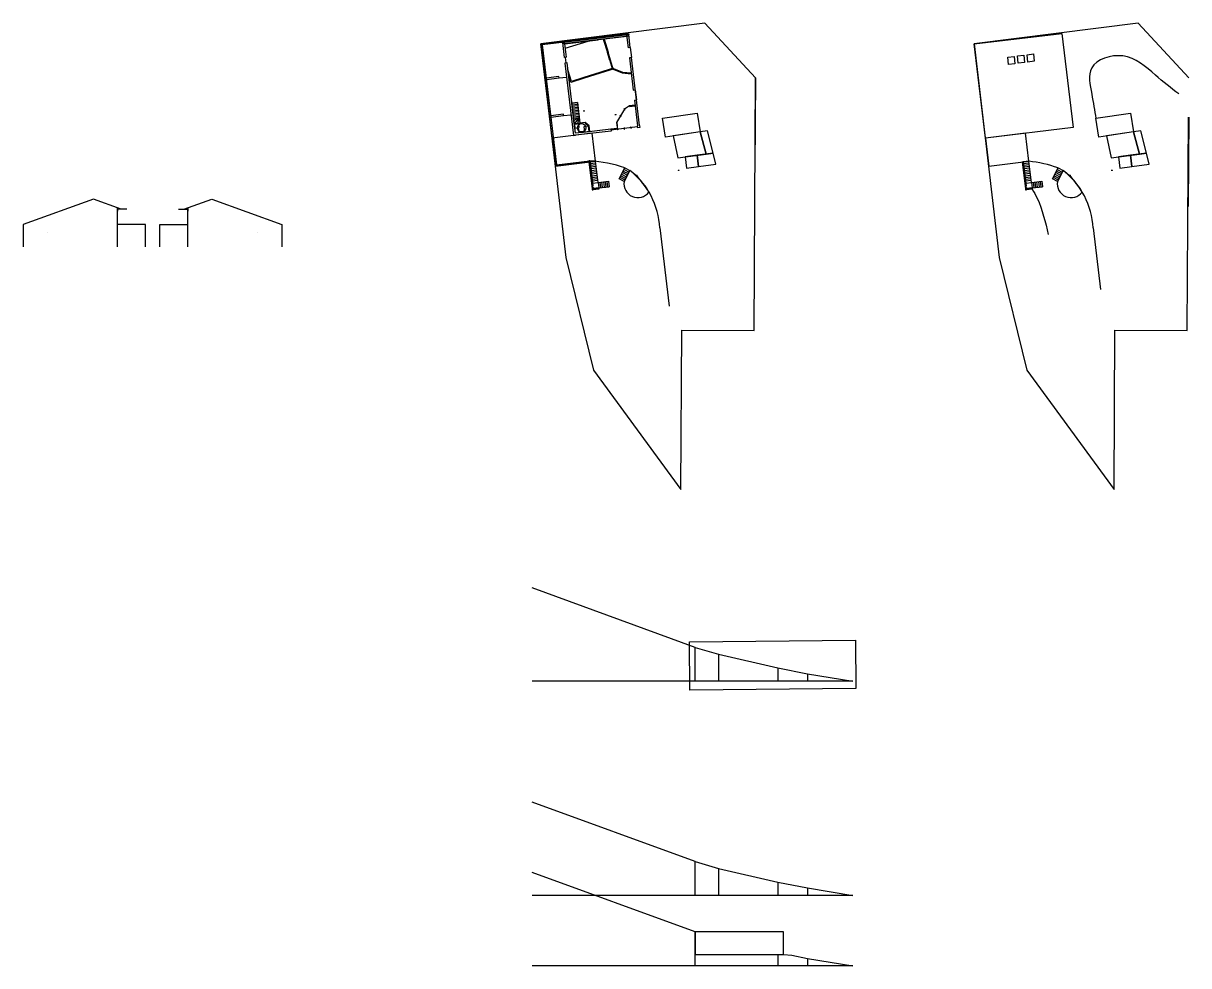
# Model space of a CAD drawing. Header units: centimetres. Extents: x -262314 to 1497847, y -126598 to 219599.
# Drawn here: x 159526 to 367702, y -126598 to 41808 of the extents above; entities that cross this region are included whole.
import ezdxf

# ---------------------------------------------------------------- set-up
doc = ezdxf.new("R2010")
doc.units = ezdxf.units.CM
doc.header["$PDMODE"] = 34
doc.header["$PDSIZE"] = 100
for name, color, linetype in [('A-FP 1', 2, 'Continuous'), ('A-Roof', 2, 'Continuous'), ('A-Wall', 30, 'Continuous'), ('AC-Calcul ratios', 4, 'Continuous'), ('cabanon', 3, 'Continuous'), ('I-Cloison', 11, 'Continuous'), ('I-STAIRS', 44, 'Continuous'), ('Isolant pourtour radier', 36, 'Continuous'), ('Menuiseries', 60, 'Continuous'), ('Mobilier PMR', 201, 'Continuous'), ('Mur de soutenement', 1, 'Continuous'), ('Portes', 3, 'Continuous'), ('Poteaux', 251, 'Continuous')]:
    doc.layers.add(name, color=color, linetype=linetype)
picture_1 = doc.add_image_def('image1.png', size_in_pixel=(2332, 680))

msp = doc.modelspace()

# ---------------------------------------------------------------- linework, layer by layer
at = {"layer": 'A-FP 1'}
for p, q in [((181326.17, 5842.45), (176326.17, 5842.45)), ((183934.21, 5842.45), (188934.21, 5842.45))]:
    msp.add_line(p, q, dxfattribs=at)
at = {"layer": 'A-Roof'}
for p, q in [((172047.39, 10399.8), (159526.17, 5842.45)), ((177030.94, 8585.93), (172047.39, 10399.8)), ((176326.17, 8842.45), (176326.17, 8242.45)), ((176326.17, 8242.45), (176326.17, 8842.45)), ((188229.44, 8585.93), (193212.99, 10399.8)), ((188934.21, 8242.45), (188934.21, 8842.45)), ((188934.21, 8842.45), (188934.21, 8242.45)), ((193212.99, 10399.8), (205734.21, 5842.45)), ((159526.17, 5842.45), (159526.17, 5242.45)), ((205734.21, 5842.45), (205734.21, 5242.45))]:
    msp.add_line(p, q, dxfattribs=at)
at = {"layer": 'A-Wall'}
for p, q in [((267947.36, 37477.33), (267570.03, 37432.35)), ((256531.81, 35747.99), (256154.49, 35703)), ((268160.46, 35689.99), (267783.13, 35645)), ((256650.2, 34755.03), (256272.87, 34710.04)), ((268470.96, 29875.86), (268848.28, 29920.85)), ((268684.05, 28088.52), (269059.21, 28133.25)), ((264465.81, 22932.88), (264510.8, 22555.55)), ((269275.98, 23123.68), (269231, 23501.01)), ((176326.17, 1842.45), (176326.17, 8842.45)), ((188934.21, 1842.45), (188934.21, 8842.45))]:
    msp.add_line(p, q, dxfattribs=at)
for points in [[(267947.36, 37477.33), (267669.15, 39810.81), (267291.83, 39765.82), (267570.03, 37432.35)], [(256531.81, 35747.99), (256245.82, 38146.73), (256210.31, 38444.62), (255832.98, 38399.64), (255966.76, 37277.58), (256154.49, 35703)], [(267783.13, 35645), (268470.96, 29875.86)], [(269608.33, 23546), (268160.46, 35689.99)], [(256272.87, 34710.04), (257817.14, 21757.5), (258194.47, 21802.49)], [(258149.48, 22179.82), (256650.2, 34755.03)], [(268684.05, 28088.52), (269231, 23501.01)], [(259142.45, 22298.2), (264464.16, 22932.68)], [(269608.33, 23546), (269653.31, 23168.67), (269275.98, 23123.68)], [(264509.74, 22555.43), (258194.47, 21802.49)]]:
    msp.add_lwpolyline(points, dxfattribs=at)
at = {"layer": 'AC-Calcul ratios'}
for p, q in [((263284.89, 38985.97), (263133.65, 38967.94)), ((263133.65, 38967.94), (263853.96, 36581.98)), ((263284.89, 38985.97), (263998.25, 36625.54)), ((263999.13, 36625.81), (263853.96, 36581.98)), ((257428.5, 31418.61), (256799.63, 33501.64)), ((256799.63, 33501.64), (256901.9, 32643.9)), ((264720.76, 33710.83), (262503.09, 33014.26)), ((264909.28, 33611.06), (262546.53, 32870.38)), ((264429.51, 35200.22), (264284.34, 35156.4)), ((264284.34, 35156.4), (264720.76, 33710.83)), ((264909.28, 33611.06), (264429.51, 35200.22)), ((264968.37, 33748.93), (264852.68, 33798.52)), ((264862.99, 33764.22), (264909.28, 33611.06)), ((264968.37, 33748.93), (264909.28, 33611.06)), ((257327.46, 31234.29), (256901.9, 32643.9)), ((259686.28, 31973.74), (257327.46, 31234.29)), ((259643.33, 32116.01), (257428.03, 31420.18)), ((259643.33, 32116.01), (259686.28, 31973.74)), ((262503.09, 33014.26), (262546.53, 32870.38)), ((266495.37, 32931.23), (266532.92, 33078.34)), ((266495.37, 32931.23), (268125.18, 32776.05)), ((266532.92, 33078.34), (268107.01, 32928.46)), ((268125.18, 32776.05), (268107.01, 32928.46)), ((258149.48, 22179.82), (257936.38, 23967.16)), ((260609.02, 23480.14), (259867.02, 24076.49)), ((259867.02, 24076.49), (259883.93, 23934.6)), ((260514.55, 23427.76), (259883.93, 23934.6)), ((260628.11, 22475.33), (260514.55, 23427.76)), ((260727.4, 22487.17), (260609.02, 23480.14)), ((260234.71, 22428.43), (258149.48, 22179.82)), ((260727.4, 22487.17), (260628.11, 22475.33)), ((266998.09, 13820.65), (267876.07, 15505.62)), ((344391.63, 13820.65), (345269.62, 15505.62))]:
    msp.add_line(p, q, dxfattribs=at)
msp.add_lwpolyline([(256338.82, 37366.75), (260403.1, 38642.39)], dxfattribs=at)
msp.add_lwpolyline([(257962.43, 23748.7), (257950.59, 23848), (258943.56, 23966.39), (258955.4, 23867.09)], close=True, dxfattribs=at)
for centre, radius, start, end in [((260575.06, 5629.68), 12281.65, 29.2951215, 53.5255253), ((337968.61, 5629.68), 12281.65, 29.2951215, 53.5255253), ((269308.45, 13148.4), 2487.68, 170.9474663, 322.6505294), ((346701.99, 13148.4), 2487.68, 170.9474663, 322.6505294)]:
    msp.add_arc(centre, radius, start, end, dxfattribs=at)
at = {"layer": 'cabanon'}
for p, q in [((279547.54, -69708.67), (250407.54, -59102.58)), ((283692.39, -70941.96), (283692.39, -75735.85)), ((294292.93, -73361.48), (294292.93, -75735.85)), ((299606.8, -74420.31), (299606.8, -75735.85)), ((279547.54, -75735.85), (250407.54, -75735.85)), ((279547.54, -107999.76), (250407.54, -97393.66)), ((279547.54, -120570.5), (250407.54, -109964.4)), ((283692.39, -109233.05), (283692.39, -114026.94)), ((294292.93, -111652.57), (294292.93, -114026.94)), ((279547.54, -114026.94), (250407.54, -114026.94)), ((299606.8, -112711.39), (299606.8, -114026.94)), ((279547.54, -120570.5), (279547.54, -124570.5)), ((295307.54, -120570.5), (279547.54, -120570.5)), ((295307.54, -124570.5), (295307.54, -120570.5)), ((279547.54, -124570.5), (295307.54, -124570.5)), ((294292.93, -124570.5), (294292.93, -126597.68)), ((295307.54, -124570.5), (296824.01, -124727.64)), ((279547.54, -126597.68), (250407.54, -126597.68)), ((299606.8, -125282.13), (299606.8, -126597.68))]:
    msp.add_line(p, q, dxfattribs=at)
for points in [[(281253.12, 41807.76), (251996.31, 38143.63), (256449.4, -14.83), (261404.92, -20193.9), (276997.55, -41481.99), (277141.28, -13011), (290062.48, -13100.44), (290307.96, 32056.63), (281253.12, 41807.76)], [(358646.67, 41807.76), (329389.85, 38143.63), (333842.94, -14.83), (338798.47, -20193.9), (354391.1, -41481.99), (354534.83, -13011), (367456.02, -13100.44), (367663.45, 25056.84)], [(367701.5, 32056.63), (358646.67, 41807.76)], [(280464.19, 22424.49), (274229, 21484.78), (273690.79, 24825.78), (279925.99, 25765.49), (280464.19, 22424.49)], [(357857.74, 22424.49), (351622.54, 21484.78), (351084.34, 24825.78), (357319.53, 25765.49), (357857.74, 22424.49)], [(281523.54, 18428.94), (282763.49, 18589.15), (281751.67, 22618.53), (280464.19, 22424.49), (281523.54, 18428.94)], [(358917.09, 18428.94), (360157.03, 18589.15), (359145.21, 22618.53), (357857.74, 22424.49), (358917.09, 18428.94)], [(277757.57, 17942.33), (278016.47, 15938.6), (280164.95, 16206.17), (279904.77, 18219.77), (277757.57, 17942.33)], [(282763.49, 18589.15), (279904.77, 18219.77), (280164.95, 16206.17), (283258.29, 16636.47), (282763.49, 18589.15)], [(355151.11, 17942.33), (355410.02, 15938.6), (357558.49, 16206.17), (357298.31, 18219.77), (355151.11, 17942.33)], [(360157.03, 18589.15), (357298.31, 18219.77), (357558.49, 16206.17), (360651.83, 16636.47), (360157.03, 18589.15)], [(307684.85, -75735.85), (279547.54, -75735.85), (279547.54, -69708.67)], [(279547.54, -69708.67), (283692.39, -70941.96), (294292.93, -73361.48), (299606.8, -74420.31), (307684.85, -75735.85)], [(307684.85, -114026.94), (279547.54, -114026.94), (279547.54, -107999.76)], [(279547.54, -107999.76), (283692.39, -109233.05), (294292.93, -111652.57), (299606.8, -112711.39), (307684.85, -114026.94)], [(307684.85, -126597.68), (279547.54, -126597.68), (279547.54, -120570.5)], [(296824.01, -124727.64), (299606.8, -125282.13), (307684.85, -126597.68)]]:
    msp.add_lwpolyline(points, dxfattribs=at)
for points in [[(275636.4, 21696.89), (276450.01, 17773.37), (281523.54, 18428.94), (280464.19, 22424.49)], [(353029.95, 21696.89), (353843.56, 17773.37), (358917.09, 18428.94), (357857.74, 22424.49)]]:
    msp.add_lwpolyline(points, close=True, dxfattribs=at)
msp.add_spline([(365952.21, 29177.65), (361750.7, 32543.16), (355913.84, 35965.87), (350374.23, 33826.31), (350370.57, 29165.97), (351134.53, 24833.34)], degree=3, dxfattribs=at)
at = {"layer": 'I-Cloison'}
for p, q in [((256245.82, 38146.73), (262203.63, 38857.05)), ((255241.18, 32044.48), (256571.76, 32203.12)), ((256043.35, 25316.32), (257373.78, 25476.16)), ((265743.85, 22762.99), (265644.55, 22751.15)), ((163854.67, 4342.45), (163854.67, 4342.45)), ((201405.71, 4342.45), (201405.71, 4342.45))]:
    msp.add_line(p, q, dxfattribs=at)
for points in [[(268790.82, 27174.74), (267797.85, 27056.35), (267809.69, 26957.06), (268802.66, 27075.44)], [(265743.85, 22762.99), (265587.58, 24073.71), (265488.28, 24061.87), (265644.55, 22751.15)]]:
    msp.add_lwpolyline(points, dxfattribs=at)
for points in [[(266090.72, 25261.37), (266258.07, 25151.86), (266312.83, 25235.53), (266145.48, 25345.05)], [(266808.14, 26467.05), (266953.93, 26330.14), (267022.39, 26403.03), (266876.6, 26539.95)], [(266935.41, 22905.05), (266911.73, 23103.65), (266812.43, 23091.81), (266836.11, 22893.21)], [(268126.97, 23047.12), (268103.29, 23245.71), (268003.99, 23233.87), (268027.67, 23035.28)]]:
    msp.add_lwpolyline(points, close=True, dxfattribs=at)
at = {"layer": 'I-STAIRS'}
for p, q in [((258505.53, 27640.37), (257512.56, 27521.98)), ((257544.52, 27253.88), (258537.49, 27372.27)), ((257576.49, 26985.78), (258569.46, 27104.17)), ((257608.45, 26717.68), (258601.42, 26836.06)), ((257640.42, 26449.58), (258633.39, 26567.96)), ((257672.38, 26181.48), (258665.35, 26299.86)), ((257704.35, 25913.37), (258697.31, 26031.76)), ((257736.31, 25645.27), (258729.28, 25763.66)), ((257768.27, 25377.17), (258761.24, 25495.56)), ((257800.24, 25109.07), (258793.21, 25227.46)), ((257832.2, 24840.97), (258825.17, 24959.36)), ((258825.17, 24959.36), (257881.24, 24429.67)), ((258825.17, 24959.36), (257950.59, 23848)), ((258825.17, 24959.36), (258532.26, 23917.35)), ((261750.18, 17150.72), (260757.21, 17032.34)), ((260757.21, 17032.34), (261266.27, 12762.58)), ((261787.67, 16836.28), (260794.7, 16717.9)), ((262200.05, 13377.45), (261750.18, 17150.72)), ((339143.72, 17150.72), (338150.76, 17032.34)), ((338150.76, 17032.34), (338659.82, 12762.58)), ((339181.21, 16836.28), (338188.24, 16717.9)), ((339593.59, 13377.45), (339143.72, 17150.72)), ((261825.16, 16521.84), (260832.19, 16403.46)), ((261862.65, 16207.4), (260869.68, 16089.02)), ((261900.13, 15892.96), (260907.17, 15774.58)), ((261937.62, 15578.52), (260944.66, 15460.14)), ((261975.11, 15264.09), (260982.15, 15145.7)), ((262012.6, 14949.65), (261019.63, 14831.26)), ((262050.09, 14635.21), (261057.12, 14516.82)), ((266403.92, 14844.4), (267290.75, 14382.31)), ((266550.25, 15125.23), (267437.08, 14663.14)), ((266696.58, 15406.06), (267583.41, 14943.97)), ((266842.91, 15686.89), (267729.74, 15224.79)), ((339218.7, 16521.84), (338225.73, 16403.46)), ((339256.19, 16207.4), (338263.22, 16089.02)), ((339293.68, 15892.96), (338300.71, 15774.58)), ((339331.17, 15578.52), (338338.2, 15460.14)), ((339368.66, 15264.09), (338375.69, 15145.7)), ((339406.15, 14949.65), (338413.18, 14831.26)), ((339443.64, 14635.21), (338450.67, 14516.82)), ((343797.47, 14844.4), (344684.3, 14382.31)), ((343943.8, 15125.23), (344830.63, 14663.14)), ((344090.13, 15406.06), (344976.96, 14943.97)), ((344236.46, 15686.89), (345123.29, 15224.79)), ((262087.58, 14320.77), (261094.61, 14202.38)), ((262125.07, 14006.33), (261132.1, 13887.94)), ((262162.56, 13691.89), (261169.59, 13573.5)), ((262200.05, 13377.45), (264086.69, 13602.38)), ((262318.43, 12384.48), (264205.07, 12609.41)), ((262514.49, 13414.94), (262632.87, 12421.97)), ((262828.93, 13452.42), (262947.31, 12459.46)), ((263143.37, 13489.91), (263261.75, 12496.95)), ((263457.81, 13527.4), (263576.19, 12534.44)), ((263772.25, 13564.89), (263890.63, 12571.92)), ((264086.69, 13602.38), (264205.07, 12609.41)), ((266111.26, 14282.74), (266998.09, 13820.65)), ((266257.59, 14563.57), (267144.42, 14101.48)), ((339481.12, 14320.77), (338488.16, 14202.38)), ((339518.61, 14006.33), (338525.65, 13887.94)), ((339556.1, 13691.89), (338563.14, 13573.5)), ((339593.59, 13377.45), (341480.23, 13602.38)), ((339711.98, 12384.48), (341598.62, 12609.41)), ((339908.03, 13414.94), (340026.42, 12421.97)), ((340222.47, 13452.42), (340340.86, 12459.46)), ((340536.91, 13489.91), (340655.3, 12496.95)), ((340851.35, 13527.4), (340969.74, 12534.44)), ((341165.79, 13564.89), (341284.18, 12571.92)), ((341480.23, 13602.38), (341598.62, 12609.41)), ((343504.8, 14282.74), (344391.63, 13820.65)), ((343651.13, 14563.57), (344537.96, 14101.48))]:
    msp.add_line(p, q, dxfattribs=at)
for points in [[(257950.59, 23848), (257512.56, 27521.98), (258505.53, 27640.37), (258943.56, 23966.39)], [(266851.76, 13539.82), (265964.93, 14001.91), (266989.24, 15967.72), (267876.07, 15505.62)], [(344245.3, 13539.82), (343358.47, 14001.91), (344382.79, 15967.72), (345269.62, 15505.62)], [(261325.47, 12266.09), (261207.08, 13259.06), (262200.05, 13377.45), (262318.43, 12384.48)], [(338719.01, 12266.09), (338600.62, 13259.06), (339593.59, 13377.45), (339711.98, 12384.48)]]:
    msp.add_lwpolyline(points, close=True, dxfattribs=at)
for points in [[(261750.18, 17150.72), (261153.51, 22155.28), (254004.14, 21302.9), (254600.81, 16298.34), (261750.18, 17150.72)], [(339143.72, 17150.72), (338547.05, 22155.28), (331397.69, 21302.9), (331994.36, 16298.34), (339143.72, 17150.72)]]:
    msp.add_lwpolyline(points, dxfattribs=at)
for centre, radius, start, end in [((259302.61, -5976.83), 23251.84, 70.6958966, 86.4717646), ((336574.63, -6419.23), 23709.55, 70.7721528, 83.7793842), ((259255.82, 4466.18), 14006.35, 3.1846805, 52.0151555), ((336649.36, 4466.18), 14006.35, 3.1846805, 52.0151555)]:
    msp.add_arc(centre, radius, start, end, dxfattribs=at)
msp.add_spline([(339735.66, 12185.89), (340625.17, 10531.46), (342590.91, 4044.87)], degree=3, dxfattribs=at)
at = {"layer": 'Isolant pourtour radier'}
msp.add_lwpolyline([(267510.28, 39791.86), (267545.79, 39493.97), (256027.37, 38120.69), (255991.85, 38418.58)], close=True, dxfattribs=at)
msp.add_lwpolyline([(267327.34, 39467.93), (256245.82, 38146.73)], dxfattribs=at)
at = {"layer": 'Menuiseries'}
for p, q in [((178030.94, 8585.93), (176326.17, 8585.93)), ((187229.44, 8585.93), (188934.21, 8585.93)), ((176326.17, 5842.45), (176326.17, 8242.45)), ((176326.17, 5842.45), (176326.17, 8242.45)), ((188934.21, 5842.45), (188934.21, 8242.45)), ((188934.21, 5842.45), (188934.21, 8242.45))]:
    msp.add_line(p, q, dxfattribs=at)
at = {"layer": 'Mobilier PMR'}
for points in [[(257962.43, 23748.7), (258042.93, 23073.49), (258837.31, 23168.2), (258756.8, 23843.41)], [(258149.48, 22179.82), (258042.93, 23073.49), (258638.71, 23144.52), (258745.26, 22250.85)]]:
    msp.add_lwpolyline(points, close=True, dxfattribs=at)
msp.add_lwpolyline([(260514.55, 23427.76), (260628.11, 22475.33), (259833.73, 22380.62), (259715.34, 23373.59), (260470.01, 23463.56)], dxfattribs=at)
msp.add_circle((259244.71, 23134.49), 750, dxfattribs=at)
at = {"layer": 'Mur de soutenement'}
for p, q in [((336671.6, 34591.75), (335540.49, 34449.66)), ((338398.04, 34808.62), (337266.93, 34666.53)), ((340125.17, 35025.57), (338993.36, 34883.4)), ((290307.96, 32056.63), (290220.98, 16056.87)), ((367701.5, 25056.63), (367614.53, 9056.87)), ((260733.53, 17230.93), (260534.94, 17207.25)), ((260733.53, 17230.93), (260534.94, 17207.25)), ((260757.21, 17032.34), (260558.62, 17008.66)), ((260757.21, 17032.34), (260558.62, 17008.66)), ((260558.62, 17008.66), (261126.87, 12242.42)), ((261325.47, 12266.09), (260757.21, 17032.34)), ((338150.76, 17032.34), (337952.16, 17008.66)), ((338150.76, 17032.34), (337952.16, 17008.66)), ((337952.16, 17008.66), (338520.42, 12242.42)), ((338719.01, 12266.09), (338150.76, 17032.34)), ((261126.87, 12242.42), (261325.47, 12266.09)), ((261301.79, 12464.69), (261325.47, 12266.09)), ((338520.42, 12242.42), (338719.01, 12266.09)), ((338695.33, 12464.69), (338719.01, 12266.09)), ((159526.17, 5642.45), (159526.17, 1842.45)), ((181326.17, 1842.45), (181326.17, 5842.45)), ((183934.21, 1842.45), (183934.21, 5842.45)), ((205734.21, 5642.45), (205734.21, 1842.45)), ((273240.54, 5244.3), (274905.37, -8719.43)), ((350634.09, 5244.3), (351943.75, -5740.52))]:
    msp.add_line(p, q, dxfattribs=at)
for points in [[(252019.98, 37945.03), (251996.31, 38143.63), (267645.48, 40009.4), (267669.15, 39810.81), (252218.58, 37968.71)], [(329389.85, 38143.63), (345039.02, 40009.4), (347046.86, 23168.67), (331397.69, 21302.9), (329389.85, 38143.63)], [(254799.41, 16322.02), (254600.81, 16298.34), (251996.31, 38143.63), (252194.9, 38167.3)], [(252218.58, 37968.71), (254775.73, 16520.61)], [(335540.49, 34449.66), (335377.49, 35760.23), (336508.78, 35900.93), (336671.6, 34591.75)], [(337266.93, 34666.53), (337104.19, 35974.98), (338235.48, 36115.68), (338398.04, 34808.62)], [(338993.36, 34883.4), (338830.89, 36189.73), (339962.17, 36330.43), (340124.47, 35025.49)], [(252995.24, 31454.44), (252722.95, 33738.27)], [(252957.36, 31772.19), (255241.18, 32044.48), (255211.59, 32292.72), (252927.76, 32020.43), (252957.36, 31772.19)], [(253759.52, 25044.03), (256043.35, 25316.32), (256013.75, 25564.56), (253729.93, 25292.27), (253759.52, 25044.03)], [(254775.73, 16520.61), (260733.53, 17230.93), (260757.21, 17032.34), (254600.81, 16298.34), (254577.13, 16496.93)]]:
    msp.add_lwpolyline(points, dxfattribs=at)
for points in [[(261349.14, 12067.5), (261325.47, 12266.09), (261126.87, 12242.42), (261150.55, 12043.82)], [(261349.14, 12067.5), (261325.47, 12266.09), (262318.43, 12384.48), (262342.11, 12185.89)], [(338742.69, 12067.5), (338719.01, 12266.09), (338520.42, 12242.42), (338544.09, 12043.82)], [(338742.69, 12067.5), (338719.01, 12266.09), (339711.98, 12384.48), (339735.66, 12185.89)]]:
    msp.add_lwpolyline(points, close=True, dxfattribs=at)
for p in [(269098.73, 14643.06), (276605.57, 15538.06), (353999.11, 15538.06)]:
    msp.add_point(p, dxfattribs=at)
at = {"layer": 'Portes'}
for p, q in [((267947.36, 37477.33), (268160.46, 35689.99)), ((256313.36, 35721.95), (256431.75, 34728.98)), ((264285.91, 35156.87), (263855.53, 36582.46)), ((264429.51, 35200.22), (263999.13, 36625.81)), ((264909.28, 33611.06), (266495.37, 32931.23)), ((264968.37, 33748.93), (266554.46, 33069.1)), ((262501.66, 33013.51), (259641.41, 32116.87)), ((262546.53, 32870.38), (259686.28, 31973.74)), ((268846.12, 29920.59), (269059.21, 28133.25)), ((266915.27, 26435.04), (265488.28, 24061.87)), ((267797.85, 27056.35), (266915.27, 26435.04)), ((259867.02, 24076.49), (258943.56, 23966.39)), ((264465.81, 22932.88), (265606.67, 23068.9)), ((269257.04, 23282.56), (264490.8, 22714.3))]:
    msp.add_line(p, q, dxfattribs=at)
for p in [(259690.28, 26150.15), (265318.99, 25481.81)]:
    msp.add_point(p, dxfattribs=at)
at = {"layer": 'Poteaux'}
msp.add_point((346492.27, 14643.06), dxfattribs=at)

# ---------------------------------------------------------------- pictures from other files: only their frames are drawn
at = {"layer": 'cabanon'}
image = msp.add_image(picture_1, insert=(278592.98, -77345.84), size_in_units=(29661.29, 8649.09), rotation=0.5, dxfattribs=at)
image.dxf.flags = 7

doc.saveas('drawing.dxf')
